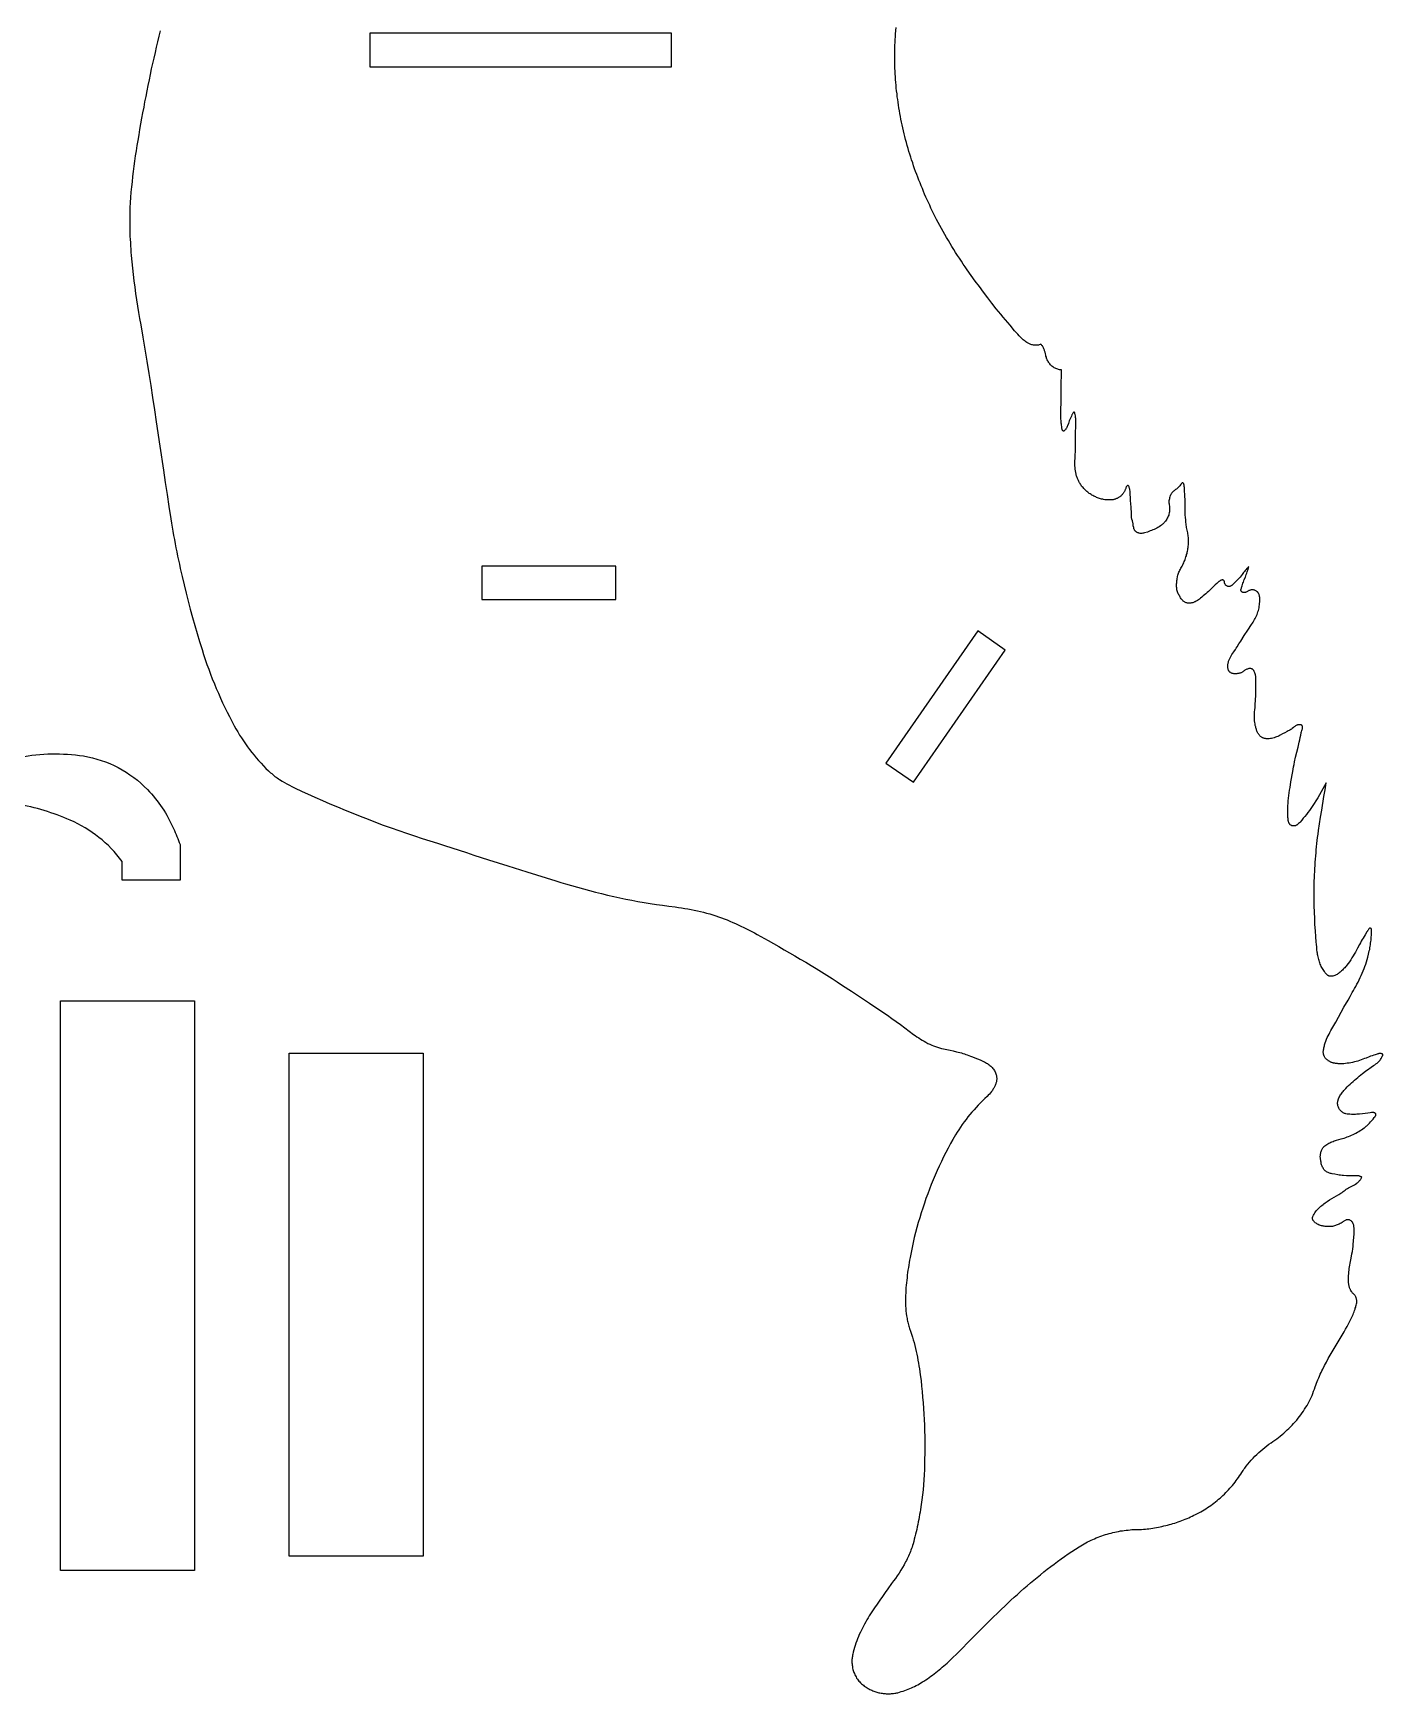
# Model space of a CAD drawing. Extents: x 18.1 to 81.3, y 11.9 to 64.7.
# Drawn here: x 55.32 to 65.38, y 12.14 to 24.52 of the extents above; entities that cross this region are included whole.
import ezdxf

# ---------------------------------------------------------------- set-up
doc = ezdxf.new("R2010")
doc.units = 0
doc.header["$MEASUREMENT"] = 0
doc.layers.get('0').update_dxf_attribs({"linetype": 'CONTINUOUS'})

msp = doc.modelspace()

# ---------------------------------------------------------------- linework, layer by layer
msp.add_lwpolyline([(56.266, 24.537), (56.256, 24.497), (56.246, 24.456), (56.237, 24.416), (56.228, 24.375), (56.218, 24.334), (56.209, 24.293), (56.2, 24.253), (56.192, 24.212), (56.183, 24.171), (56.175, 24.13), (56.166, 24.089), (56.158, 24.048), (56.15, 24.008), (56.143, 23.967), (56.135, 23.926), (56.127, 23.885), (56.12, 23.843), (56.113, 23.802), (56.106, 23.761), (56.099, 23.72), (56.092, 23.682), (56.086, 23.643), (56.08, 23.605), (56.075, 23.566), (56.069, 23.528), (56.064, 23.489), (56.06, 23.45), (56.056, 23.412), (56.052, 23.373), (56.048, 23.334), (56.045, 23.295), (56.043, 23.256), (56.041, 23.218), (56.04, 23.198), (56.04, 23.179), (56.039, 23.159), (56.039, 23.14), (56.039, 23.12), (56.039, 23.101), (56.039, 23.077), (56.04, 23.053), (56.041, 23.029), (56.041, 23.005), (56.042, 22.982), (56.044, 22.958), (56.045, 22.934), (56.047, 22.91), (56.048, 22.887), (56.05, 22.863), (56.054, 22.815), (56.059, 22.768), (56.065, 22.721), (56.07, 22.674), (56.077, 22.626), (56.083, 22.579), (56.09, 22.532), (56.098, 22.485), (56.105, 22.438), (56.113, 22.391), (56.121, 22.344), (56.137, 22.254), (56.152, 22.164), (56.167, 22.074), (56.181, 21.983), (56.196, 21.893), (56.209, 21.803), (56.223, 21.712), (56.237, 21.622), (56.263, 21.441), (56.29, 21.26), (56.304, 21.169), (56.317, 21.079), (56.331, 20.989), (56.345, 20.898), (56.35, 20.867), (56.355, 20.836), (56.361, 20.806), (56.366, 20.775), (56.372, 20.744), (56.378, 20.713), (56.383, 20.682), (56.39, 20.651), (56.396, 20.621), (56.402, 20.59), (56.409, 20.559), (56.415, 20.529), (56.422, 20.498), (56.429, 20.467), (56.444, 20.406), (56.459, 20.345), (56.474, 20.285), (56.49, 20.224), (56.507, 20.163), (56.524, 20.103), (56.542, 20.043), (56.56, 19.983), (56.578, 19.923), (56.59, 19.886), (56.602, 19.85), (56.615, 19.813), (56.628, 19.777), (56.641, 19.741), (56.655, 19.705), (56.67, 19.669), (56.684, 19.633), (56.7, 19.597), (56.715, 19.562), (56.731, 19.527), (56.748, 19.492), (56.765, 19.457), (56.782, 19.423), (56.8, 19.389), (56.818, 19.355), (56.831, 19.332), (56.845, 19.309), (56.858, 19.286), (56.872, 19.264), (56.887, 19.242), (56.902, 19.22), (56.917, 19.198), (56.933, 19.177), (56.949, 19.156), (56.966, 19.135), (56.983, 19.115), (57, 19.095), (57.018, 19.075), (57.036, 19.056), (57.055, 19.037), (57.074, 19.019), (57.082, 19.012), (57.09, 19.005), (57.098, 18.998), (57.106, 18.991), (57.114, 18.985), (57.122, 18.978), (57.131, 18.972), (57.139, 18.966), (57.148, 18.96), (57.157, 18.954), (57.175, 18.943), (57.193, 18.932), (57.211, 18.922), (57.23, 18.912), (57.249, 18.902), (57.268, 18.892), (57.287, 18.883), (57.306, 18.874), (57.325, 18.865), (57.364, 18.848), (57.42, 18.823), (57.476, 18.798), (57.532, 18.774), (57.588, 18.75), (57.645, 18.726), (57.702, 18.703), (57.758, 18.68), (57.816, 18.658), (57.873, 18.636), (57.93, 18.615), (57.988, 18.594), (58.046, 18.573), (58.104, 18.554), (58.162, 18.534), (58.22, 18.515), (58.278, 18.497), (58.333, 18.48), (58.387, 18.462), (58.442, 18.445), (58.496, 18.427), (58.551, 18.409), (58.605, 18.391), (58.66, 18.373), (58.714, 18.356), (58.786, 18.334), (58.858, 18.311), (59.001, 18.265), (59.073, 18.243), (59.145, 18.22), (59.217, 18.198), (59.253, 18.187), (59.289, 18.177), (59.333, 18.164), (59.378, 18.151), (59.423, 18.139), (59.468, 18.127), (59.513, 18.115), (59.557, 18.104), (59.603, 18.093), (59.648, 18.083), (59.693, 18.073), (59.738, 18.063), (59.784, 18.054), (59.829, 18.045), (59.875, 18.037), (59.921, 18.03), (59.967, 18.023), (59.99, 18.02), (60.013, 18.017), (60.06, 18.01), (60.107, 18.004), (60.131, 18), (60.155, 17.997), (60.178, 17.993), (60.202, 17.989), (60.225, 17.984), (60.248, 17.98), (60.272, 17.975), (60.295, 17.97), (60.318, 17.964), (60.341, 17.958), (60.364, 17.952), (60.387, 17.945), (60.409, 17.938), (60.431, 17.931), (60.452, 17.923), (60.473, 17.915), (60.494, 17.907), (60.515, 17.898), (60.536, 17.889), (60.556, 17.88), (60.577, 17.871), (60.597, 17.861), (60.618, 17.851), (60.638, 17.841), (60.658, 17.831), (60.678, 17.82), (60.698, 17.81), (60.718, 17.799), (60.799, 17.753), (60.879, 17.708), (60.92, 17.685), (60.96, 17.662), (61, 17.639), (61.04, 17.615), (61.08, 17.592), (61.12, 17.568), (61.159, 17.544), (61.199, 17.519), (61.238, 17.495), (61.277, 17.47), (61.316, 17.445), (61.355, 17.419), (61.422, 17.375), (61.489, 17.331), (61.556, 17.286), (61.589, 17.264), (61.623, 17.242), (61.656, 17.219), (61.689, 17.196), (61.722, 17.173), (61.755, 17.15), (61.788, 17.127), (61.82, 17.103), (61.852, 17.079), (61.884, 17.054), (61.897, 17.045), (61.91, 17.036), (61.923, 17.027), (61.936, 17.018), (61.949, 17.01), (61.963, 17.002), (61.977, 16.995), (61.991, 16.987), (62.005, 16.981), (62.02, 16.974), (62.034, 16.968), (62.049, 16.963), (62.064, 16.958), (62.079, 16.953), (62.094, 16.949), (62.109, 16.945), (62.133, 16.94), (62.157, 16.935), (62.181, 16.93), (62.205, 16.924), (62.217, 16.922), (62.229, 16.919), (62.241, 16.915), (62.252, 16.912), (62.264, 16.909), (62.275, 16.905), (62.285, 16.901), (62.296, 16.897), (62.31, 16.891), (62.324, 16.886), (62.354, 16.875), (62.369, 16.869), (62.385, 16.862), (62.4, 16.855), (62.407, 16.852), (62.414, 16.848), (62.421, 16.844), (62.428, 16.84), (62.435, 16.836), (62.442, 16.831), (62.448, 16.827), (62.454, 16.822), (62.46, 16.817), (62.466, 16.811), (62.471, 16.806), (62.476, 16.8), (62.481, 16.794), (62.485, 16.788), (62.489, 16.781), (62.493, 16.774), (62.496, 16.767), (62.499, 16.759), (62.501, 16.753), (62.502, 16.747), (62.503, 16.742), (62.504, 16.736), (62.505, 16.73), (62.505, 16.724), (62.505, 16.718), (62.504, 16.713), (62.503, 16.707), (62.502, 16.701), (62.501, 16.695), (62.499, 16.69), (62.498, 16.684), (62.496, 16.679), (62.493, 16.673), (62.491, 16.668), (62.488, 16.662), (62.485, 16.657), (62.482, 16.652), (62.479, 16.647), (62.476, 16.642), (62.472, 16.636), (62.465, 16.627), (62.458, 16.617), (62.45, 16.608), (62.441, 16.6), (62.433, 16.591), (62.416, 16.576), (62.4, 16.56), (62.383, 16.543), (62.367, 16.526), (62.351, 16.509), (62.336, 16.492), (62.32, 16.474), (62.305, 16.456), (62.29, 16.438), (62.276, 16.42), (62.262, 16.401), (62.248, 16.382), (62.234, 16.363), (62.221, 16.343), (62.209, 16.324), (62.197, 16.304), (62.178, 16.271), (62.16, 16.239), (62.142, 16.206), (62.125, 16.173), (62.108, 16.14), (62.092, 16.106), (62.076, 16.072), (62.06, 16.038), (62.045, 16.004), (62.031, 15.969), (62.017, 15.934), (62.003, 15.899), (61.99, 15.864), (61.977, 15.829), (61.965, 15.794), (61.953, 15.759), (61.942, 15.722), (61.931, 15.686), (61.92, 15.65), (61.91, 15.613), (61.9, 15.576), (61.89, 15.539), (61.882, 15.502), (61.873, 15.465), (61.866, 15.427), (61.858, 15.39), (61.855, 15.371), (61.852, 15.352), (61.849, 15.334), (61.846, 15.315), (61.843, 15.296), (61.84, 15.277), (61.838, 15.258), (61.836, 15.239), (61.834, 15.221), (61.832, 15.202), (61.83, 15.183), (61.828, 15.164), (61.827, 15.145), (61.826, 15.126), (61.825, 15.106), (61.824, 15.087), (61.824, 15.068), (61.824, 15.049), (61.825, 15.03), (61.826, 15.011), (61.828, 14.992), (61.83, 14.973), (61.832, 14.954), (61.834, 14.944), (61.836, 14.935), (61.837, 14.925), (61.839, 14.916), (61.842, 14.907), (61.844, 14.898), (61.846, 14.888), (61.849, 14.879), (61.852, 14.87), (61.855, 14.861), (61.862, 14.84), (61.869, 14.819), (61.876, 14.797), (61.882, 14.776), (61.888, 14.755), (61.894, 14.733), (61.899, 14.711), (61.904, 14.69), (61.909, 14.668), (61.913, 14.646), (61.917, 14.625), (61.921, 14.603), (61.925, 14.581), (61.928, 14.559), (61.931, 14.537), (61.934, 14.515), (61.94, 14.473), (61.944, 14.431), (61.949, 14.39), (61.952, 14.348), (61.956, 14.306), (61.959, 14.264), (61.961, 14.223), (61.964, 14.181), (61.965, 14.139), (61.967, 14.097), (61.968, 14.055), (61.968, 14.013), (61.968, 13.971), (61.968, 13.929), (61.967, 13.887), (61.966, 13.845), (61.965, 13.808), (61.963, 13.77), (61.961, 13.733), (61.958, 13.696), (61.955, 13.658), (61.951, 13.621), (61.946, 13.584), (61.942, 13.547), (61.936, 13.51), (61.933, 13.492), (61.93, 13.473), (61.927, 13.455), (61.923, 13.436), (61.92, 13.418), (61.916, 13.4), (61.912, 13.381), (61.908, 13.363), (61.904, 13.345), (61.9, 13.327), (61.895, 13.308), (61.89, 13.29), (61.886, 13.272), (61.881, 13.254), (61.877, 13.242), (61.873, 13.231), (61.87, 13.219), (61.865, 13.208), (61.861, 13.197), (61.857, 13.186), (61.852, 13.175), (61.847, 13.164), (61.842, 13.153), (61.836, 13.142), (61.831, 13.131), (61.825, 13.12), (61.82, 13.11), (61.814, 13.099), (61.801, 13.078), (61.789, 13.058), (61.776, 13.037), (61.762, 13.017), (61.749, 12.997), (61.735, 12.978), (61.721, 12.958), (61.693, 12.919), (61.672, 12.891), (61.652, 12.863), (61.632, 12.835), (61.612, 12.806), (61.592, 12.777), (61.582, 12.762), (61.573, 12.748), (61.564, 12.733), (61.554, 12.718), (61.545, 12.703), (61.536, 12.688), (61.528, 12.673), (61.519, 12.657), (61.511, 12.642), (61.503, 12.626), (61.495, 12.611), (61.488, 12.595), (61.48, 12.579), (61.473, 12.563), (61.467, 12.547), (61.461, 12.531), (61.455, 12.515), (61.449, 12.498), (61.444, 12.482), (61.439, 12.465), (61.435, 12.448), (61.431, 12.431), (61.429, 12.424), (61.428, 12.416), (61.427, 12.408), (61.426, 12.4), (61.425, 12.392), (61.425, 12.383), (61.425, 12.375), (61.425, 12.367), (61.426, 12.359), (61.426, 12.351), (61.428, 12.343), (61.429, 12.335), (61.43, 12.327), (61.432, 12.319), (61.434, 12.311), (61.437, 12.304), (61.44, 12.295), (61.443, 12.287), (61.447, 12.278), (61.451, 12.27), (61.456, 12.262), (61.46, 12.254), (61.466, 12.246), (61.471, 12.239), (61.477, 12.232), (61.483, 12.225), (61.489, 12.218), (61.496, 12.212), (61.503, 12.205), (61.51, 12.2), (61.517, 12.194), (61.525, 12.189), (61.531, 12.185), (61.538, 12.181), (61.545, 12.177), (61.552, 12.173), (61.559, 12.169), (61.566, 12.166), (61.573, 12.163), (61.581, 12.16), (61.588, 12.157), (61.596, 12.154), (61.603, 12.152), (61.611, 12.149), (61.618, 12.147), (61.626, 12.145), (61.634, 12.144), (61.642, 12.142), (61.65, 12.141), (61.657, 12.139), (61.665, 12.138), (61.673, 12.138), (61.681, 12.137), (61.689, 12.137), (61.697, 12.137), (61.705, 12.137), (61.713, 12.137), (61.721, 12.138), (61.728, 12.138), (61.736, 12.139), (61.744, 12.141), (61.752, 12.142), (61.76, 12.144), (61.767, 12.145), (61.78, 12.149), (61.793, 12.153), (61.806, 12.157), (61.819, 12.161), (61.831, 12.166), (61.844, 12.17), (61.856, 12.175), (61.868, 12.181), (61.88, 12.186), (61.892, 12.192), (61.904, 12.198), (61.916, 12.204), (61.928, 12.211), (61.939, 12.218), (61.951, 12.225), (61.962, 12.232), (61.975, 12.24), (61.988, 12.249), (62.001, 12.258), (62.014, 12.267), (62.026, 12.276), (62.039, 12.286), (62.051, 12.295), (62.063, 12.305), (62.075, 12.315), (62.087, 12.325), (62.099, 12.335), (62.111, 12.345), (62.134, 12.366), (62.157, 12.387), (62.179, 12.409), (62.202, 12.43), (62.224, 12.452), (62.246, 12.475), (62.289, 12.519), (62.333, 12.563), (62.379, 12.609), (62.425, 12.655), (62.471, 12.7), (62.517, 12.745), (62.54, 12.768), (62.564, 12.79), (62.588, 12.812), (62.611, 12.834), (62.635, 12.856), (62.659, 12.878), (62.683, 12.899), (62.707, 12.921), (62.732, 12.942), (62.756, 12.963), (62.781, 12.984), (62.806, 13.005), (62.831, 13.025), (62.856, 13.045), (62.881, 13.065), (62.907, 13.085), (62.932, 13.104), (62.958, 13.124), (62.985, 13.143), (63.011, 13.161), (63.038, 13.18), (63.065, 13.198), (63.092, 13.216), (63.119, 13.233), (63.131, 13.241), (63.144, 13.248), (63.156, 13.255), (63.169, 13.262), (63.182, 13.269), (63.195, 13.275), (63.208, 13.282), (63.221, 13.288), (63.234, 13.293), (63.247, 13.299), (63.261, 13.304), (63.274, 13.31), (63.288, 13.314), (63.302, 13.319), (63.315, 13.324), (63.329, 13.328), (63.343, 13.332), (63.357, 13.335), (63.371, 13.339), (63.385, 13.342), (63.399, 13.345), (63.413, 13.348), (63.427, 13.351), (63.442, 13.353), (63.456, 13.355), (63.47, 13.357), (63.484, 13.358), (63.499, 13.36), (63.513, 13.361), (63.528, 13.362), (63.542, 13.362), (63.557, 13.363), (63.571, 13.363), (63.585, 13.363), (63.599, 13.364), (63.613, 13.365), (63.626, 13.367), (63.64, 13.368), (63.654, 13.37), (63.668, 13.372), (63.682, 13.374), (63.696, 13.376), (63.71, 13.379), (63.723, 13.382), (63.737, 13.384), (63.751, 13.388), (63.765, 13.391), (63.778, 13.394), (63.792, 13.398), (63.805, 13.402), (63.819, 13.406), (63.832, 13.41), (63.845, 13.415), (63.859, 13.419), (63.872, 13.424), (63.885, 13.429), (63.898, 13.434), (63.911, 13.439), (63.924, 13.445), (63.937, 13.45), (63.95, 13.456), (63.962, 13.462), (63.975, 13.468), (63.987, 13.474), (64.001, 13.48), (64.013, 13.487), (64.026, 13.494), (64.039, 13.502), (64.052, 13.509), (64.064, 13.517), (64.076, 13.525), (64.089, 13.533), (64.101, 13.541), (64.113, 13.55), (64.124, 13.559), (64.136, 13.568), (64.148, 13.577), (64.159, 13.587), (64.17, 13.596), (64.181, 13.606), (64.192, 13.616), (64.203, 13.626), (64.213, 13.637), (64.224, 13.647), (64.234, 13.658), (64.244, 13.669), (64.253, 13.68), (64.263, 13.691), (64.272, 13.703), (64.282, 13.714), (64.29, 13.726), (64.299, 13.738), (64.308, 13.75), (64.316, 13.762), (64.324, 13.774), (64.332, 13.786), (64.337, 13.795), (64.343, 13.803), (64.348, 13.811), (64.354, 13.819), (64.359, 13.827), (64.365, 13.835), (64.378, 13.85), (64.39, 13.865), (64.403, 13.88), (64.416, 13.894), (64.43, 13.908), (64.444, 13.922), (64.459, 13.935), (64.474, 13.948), (64.489, 13.961), (64.504, 13.973), (64.52, 13.985), (64.535, 13.997), (64.551, 14.008), (64.565, 14.018), (64.579, 14.028), (64.593, 14.038), (64.606, 14.049), (64.619, 14.059), (64.633, 14.07), (64.646, 14.081), (64.658, 14.093), (64.671, 14.104), (64.683, 14.116), (64.696, 14.128), (64.707, 14.14), (64.719, 14.152), (64.731, 14.165), (64.742, 14.178), (64.753, 14.191), (64.763, 14.204), (64.773, 14.217), (64.783, 14.231), (64.792, 14.245), (64.801, 14.259), (64.81, 14.273), (64.819, 14.287), (64.827, 14.302), (64.834, 14.317), (64.842, 14.332), (64.849, 14.347), (64.856, 14.362), (64.862, 14.377), (64.868, 14.393), (64.874, 14.409), (64.88, 14.425), (64.885, 14.438), (64.889, 14.452), (64.895, 14.466), (64.9, 14.479), (64.906, 14.492), (64.911, 14.506), (64.917, 14.519), (64.923, 14.532), (64.93, 14.545), (64.936, 14.558), (64.949, 14.584), (64.963, 14.61), (64.977, 14.636), (64.991, 14.661), (65.006, 14.686), (65.02, 14.712), (65.035, 14.737), (65.065, 14.787), (65.08, 14.812), (65.095, 14.837), (65.106, 14.856), (65.117, 14.875), (65.127, 14.895), (65.138, 14.915), (65.148, 14.935), (65.153, 14.945), (65.157, 14.956), (65.162, 14.966), (65.166, 14.976), (65.17, 14.986), (65.174, 14.996), (65.177, 15.004), (65.179, 15.012), (65.182, 15.019), (65.184, 15.027), (65.186, 15.035), (65.187, 15.044), (65.189, 15.052), (65.189, 15.06), (65.189, 15.064), (65.189, 15.068), (65.189, 15.072), (65.188, 15.076), (65.188, 15.079), (65.187, 15.083), (65.186, 15.087), (65.185, 15.091), (65.184, 15.094), (65.182, 15.098), (65.18, 15.101), (65.178, 15.105), (65.176, 15.108), (65.173, 15.111), (65.17, 15.114), (65.167, 15.117), (65.163, 15.121), (65.159, 15.125), (65.156, 15.129), (65.152, 15.133), (65.149, 15.137), (65.147, 15.142), (65.144, 15.146), (65.142, 15.151), (65.14, 15.155), (65.138, 15.16), (65.136, 15.164), (65.135, 15.169), (65.133, 15.174), (65.132, 15.179), (65.131, 15.184), (65.131, 15.19), (65.129, 15.203), (65.129, 15.216), (65.128, 15.23), (65.128, 15.243), (65.129, 15.256), (65.13, 15.269), (65.131, 15.282), (65.132, 15.295), (65.134, 15.308), (65.136, 15.321), (65.138, 15.334), (65.141, 15.347), (65.146, 15.373), (65.151, 15.399), (65.154, 15.417), (65.157, 15.436), (65.16, 15.454), (65.162, 15.473), (65.164, 15.491), (65.166, 15.51), (65.169, 15.547), (65.17, 15.56), (65.171, 15.573), (65.171, 15.585), (65.171, 15.592), (65.171, 15.598), (65.171, 15.605), (65.17, 15.611), (65.169, 15.617), (65.168, 15.623), (65.167, 15.63), (65.165, 15.636), (65.162, 15.642), (65.16, 15.649), (65.159, 15.651), (65.157, 15.653), (65.156, 15.655), (65.154, 15.657), (65.153, 15.659), (65.151, 15.661), (65.149, 15.663), (65.147, 15.664), (65.143, 15.667), (65.139, 15.669), (65.135, 15.67), (65.13, 15.671), (65.126, 15.671), (65.121, 15.671), (65.116, 15.671), (65.111, 15.67), (65.107, 15.668), (65.102, 15.666), (65.098, 15.664), (65.094, 15.66), (65.091, 15.658), (65.087, 15.655), (65.08, 15.651), (65.073, 15.646), (65.066, 15.643), (65.059, 15.639), (65.051, 15.636), (65.036, 15.63), (65.03, 15.628), (65.023, 15.625), (65.015, 15.624), (65.008, 15.622), (65, 15.621), (64.993, 15.621), (64.985, 15.62), (64.977, 15.62), (64.97, 15.621), (64.962, 15.621), (64.954, 15.622), (64.947, 15.623), (64.94, 15.624), (64.933, 15.625), (64.926, 15.627), (64.92, 15.628), (64.914, 15.63), (64.909, 15.632), (64.903, 15.635), (64.897, 15.638), (64.891, 15.641), (64.886, 15.645), (64.88, 15.649), (64.875, 15.654), (64.871, 15.658), (64.869, 15.661), (64.867, 15.663), (64.865, 15.666), (64.863, 15.668), (64.862, 15.671), (64.861, 15.674), (64.86, 15.676), (64.859, 15.679), (64.859, 15.682), (64.859, 15.685), (64.859, 15.688), (64.86, 15.69), (64.861, 15.693), (64.862, 15.696), (64.866, 15.705), (64.871, 15.714), (64.876, 15.722), (64.882, 15.73), (64.888, 15.738), (64.894, 15.745), (64.901, 15.752), (64.908, 15.759), (64.915, 15.766), (64.922, 15.772), (64.93, 15.779), (64.938, 15.785), (64.945, 15.791), (64.954, 15.797), (64.962, 15.802), (64.97, 15.808), (64.987, 15.819), (65.004, 15.829), (65.039, 15.85), (65.056, 15.86), (65.072, 15.871), (65.08, 15.876), (65.088, 15.882), (65.096, 15.887), (65.104, 15.893), (65.107, 15.896), (65.111, 15.899), (65.12, 15.904), (65.128, 15.909), (65.137, 15.914), (65.154, 15.923), (65.163, 15.928), (65.172, 15.933), (65.181, 15.938), (65.189, 15.944), (65.193, 15.947), (65.197, 15.95), (65.2, 15.953), (65.204, 15.956), (65.208, 15.96), (65.211, 15.963), (65.214, 15.967), (65.217, 15.971), (65.22, 15.975), (65.222, 15.98), (65.225, 15.984), (65.227, 15.989), (65.224, 15.991), (65.221, 15.992), (65.218, 15.994), (65.215, 15.995), (65.212, 15.996), (65.209, 15.997), (65.206, 15.998), (65.202, 15.998), (65.196, 15.999), (65.189, 16), (65.183, 16), (65.176, 15.999), (65.165, 15.999), (65.154, 15.999), (65.144, 15.999), (65.133, 15.999), (65.112, 16), (65.09, 16.001), (65.08, 16.002), (65.069, 16.003), (65.058, 16.005), (65.048, 16.007), (65.027, 16.011), (65.006, 16.015), (65, 16.016), (64.993, 16.017), (64.987, 16.019), (64.981, 16.021), (64.976, 16.023), (64.97, 16.026), (64.964, 16.029), (64.959, 16.033), (64.954, 16.037), (64.949, 16.042), (64.945, 16.047), (64.941, 16.052), (64.938, 16.058), (64.934, 16.064), (64.932, 16.07), (64.929, 16.076), (64.927, 16.082), (64.925, 16.088), (64.924, 16.095), (64.923, 16.101), (64.921, 16.108), (64.921, 16.114), (64.919, 16.127), (64.919, 16.133), (64.918, 16.139), (64.918, 16.145), (64.919, 16.151), (64.919, 16.157), (64.92, 16.163), (64.921, 16.169), (64.922, 16.175), (64.924, 16.181), (64.926, 16.187), (64.928, 16.192), (64.931, 16.197), (64.934, 16.203), (64.937, 16.207), (64.941, 16.212), (64.945, 16.217), (64.952, 16.223), (64.959, 16.228), (64.966, 16.233), (64.974, 16.238), (64.981, 16.242), (64.989, 16.246), (64.997, 16.25), (65.005, 16.253), (65.014, 16.256), (65.022, 16.259), (65.03, 16.262), (65.039, 16.265), (65.056, 16.27), (65.073, 16.274), (65.084, 16.278), (65.096, 16.281), (65.107, 16.285), (65.118, 16.289), (65.129, 16.293), (65.14, 16.298), (65.151, 16.303), (65.162, 16.308), (65.173, 16.313), (65.183, 16.318), (65.194, 16.324), (65.204, 16.33), (65.214, 16.336), (65.224, 16.343), (65.234, 16.349), (65.244, 16.356), (65.249, 16.36), (65.254, 16.364), (65.259, 16.369), (65.264, 16.373), (65.274, 16.382), (65.284, 16.392), (65.293, 16.402), (65.302, 16.412), (65.311, 16.422), (65.319, 16.433), (65.324, 16.438), (65.326, 16.44), (65.328, 16.443), (65.33, 16.446), (65.331, 16.448), (65.331, 16.449), (65.332, 16.451), (65.332, 16.453), (65.332, 16.455), (65.332, 16.457), (65.331, 16.459), (65.331, 16.461), (65.33, 16.463), (65.329, 16.464), (65.328, 16.465), (65.326, 16.467), (65.325, 16.468), (65.323, 16.469), (65.322, 16.47), (65.32, 16.47), (65.317, 16.471), (65.313, 16.472), (65.309, 16.472), (65.304, 16.472), (65.3, 16.471), (65.29, 16.47), (65.272, 16.467), (65.252, 16.464), (65.232, 16.462), (65.211, 16.459), (65.201, 16.458), (65.191, 16.458), (65.18, 16.457), (65.17, 16.457), (65.16, 16.457), (65.15, 16.457), (65.139, 16.458), (65.129, 16.459), (65.119, 16.46), (65.109, 16.462), (65.104, 16.463), (65.098, 16.465), (65.093, 16.467), (65.088, 16.47), (65.083, 16.473), (65.078, 16.477), (65.073, 16.481), (65.069, 16.485), (65.065, 16.489), (65.062, 16.494), (65.059, 16.499), (65.056, 16.504), (65.053, 16.51), (65.051, 16.515), (65.049, 16.521), (65.048, 16.527), (65.048, 16.53), (65.047, 16.534), (65.047, 16.538), (65.047, 16.542), (65.047, 16.546), (65.048, 16.55), (65.048, 16.554), (65.049, 16.558), (65.05, 16.562), (65.051, 16.565), (65.054, 16.573), (65.057, 16.581), (65.06, 16.588), (65.064, 16.595), (65.069, 16.602), (65.073, 16.609), (65.078, 16.616), (65.083, 16.622), (65.088, 16.629), (65.094, 16.635), (65.099, 16.641), (65.109, 16.651), (65.119, 16.662), (65.129, 16.672), (65.14, 16.683), (65.151, 16.693), (65.162, 16.703), (65.173, 16.713), (65.185, 16.723), (65.197, 16.732), (65.208, 16.742), (65.232, 16.761), (65.256, 16.779), (65.279, 16.797), (65.288, 16.803), (65.297, 16.809), (65.315, 16.821), (65.324, 16.827), (65.333, 16.833), (65.341, 16.84), (65.346, 16.843), (65.35, 16.847), (65.354, 16.852), (65.359, 16.857), (65.363, 16.862), (65.367, 16.867), (65.371, 16.873), (65.374, 16.879), (65.377, 16.885), (65.38, 16.891), (65.382, 16.895), (65.383, 16.897), (65.384, 16.9), (65.384, 16.902), (65.384, 16.904), (65.383, 16.905), (65.383, 16.906), (65.382, 16.907), (65.381, 16.907), (65.378, 16.909), (65.375, 16.91), (65.372, 16.911), (65.368, 16.912), (65.365, 16.912), (65.362, 16.912), (65.358, 16.911), (65.355, 16.911), (65.351, 16.91), (65.348, 16.909), (65.341, 16.907), (65.334, 16.905), (65.328, 16.902), (65.316, 16.899), (65.305, 16.895), (65.293, 16.891), (65.282, 16.886), (65.259, 16.877), (65.247, 16.873), (65.236, 16.868), (65.223, 16.864), (65.211, 16.86), (65.198, 16.855), (65.185, 16.852), (65.172, 16.848), (65.159, 16.845), (65.146, 16.842), (65.132, 16.84), (65.119, 16.838), (65.106, 16.836), (65.093, 16.835), (65.079, 16.834), (65.066, 16.834), (65.059, 16.835), (65.052, 16.835), (65.046, 16.836), (65.039, 16.836), (65.032, 16.837), (65.026, 16.838), (65.021, 16.839), (65.017, 16.84), (65.013, 16.841), (65.008, 16.842), (65.004, 16.844), (65, 16.845), (64.996, 16.847), (64.992, 16.849), (64.988, 16.851), (64.984, 16.853), (64.98, 16.855), (64.977, 16.858), (64.973, 16.861), (64.97, 16.863), (64.966, 16.866), (64.963, 16.869), (64.96, 16.872), (64.957, 16.875), (64.955, 16.879), (64.952, 16.882), (64.95, 16.886), (64.948, 16.89), (64.946, 16.893), (64.945, 16.897), (64.943, 16.901), (64.942, 16.905), (64.941, 16.909), (64.941, 16.914), (64.94, 16.918), (64.94, 16.923), (64.94, 16.927), (64.941, 16.932), (64.942, 16.939), (64.943, 16.947), (64.945, 16.954), (64.946, 16.961), (64.948, 16.969), (64.95, 16.976), (64.952, 16.983), (64.954, 16.99), (64.959, 17.004), (64.965, 17.017), (64.97, 17.03), (64.977, 17.043), (64.983, 17.056), (64.99, 17.069), (64.997, 17.082), (65.004, 17.095), (65.019, 17.12), (65.033, 17.146), (65.094, 17.256), (65.125, 17.31), (65.14, 17.337), (65.156, 17.365), (65.165, 17.38), (65.174, 17.396), (65.183, 17.412), (65.191, 17.428), (65.2, 17.444), (65.208, 17.461), (65.216, 17.477), (65.223, 17.493), (65.231, 17.51), (65.238, 17.527), (65.245, 17.544), (65.251, 17.561), (65.257, 17.578), (65.263, 17.595), (65.268, 17.613), (65.272, 17.63), (65.278, 17.653), (65.283, 17.676), (65.286, 17.688), (65.288, 17.699), (65.29, 17.711), (65.292, 17.722), (65.293, 17.734), (65.295, 17.746), (65.296, 17.757), (65.297, 17.769), (65.298, 17.781), (65.299, 17.792), (65.299, 17.804), (65.299, 17.816), (65.299, 17.82), (65.299, 17.825), (65.299, 17.83), (65.299, 17.834), (65.299, 17.836), (65.299, 17.838), (65.298, 17.84), (65.297, 17.842), (65.296, 17.844), (65.294, 17.845), (65.292, 17.847), (65.29, 17.848), (65.288, 17.847), (65.286, 17.846), (65.284, 17.845), (65.282, 17.843), (65.28, 17.841), (65.279, 17.84), (65.276, 17.836), (65.274, 17.832), (65.271, 17.827), (65.269, 17.823), (65.266, 17.819), (65.252, 17.796), (65.237, 17.772), (65.23, 17.761), (65.223, 17.749), (65.217, 17.737), (65.21, 17.725), (65.196, 17.696), (65.188, 17.682), (65.18, 17.667), (65.171, 17.653), (65.163, 17.639), (65.154, 17.624), (65.145, 17.61), (65.136, 17.596), (65.126, 17.583), (65.116, 17.57), (65.11, 17.563), (65.105, 17.557), (65.1, 17.551), (65.094, 17.545), (65.089, 17.539), (65.083, 17.533), (65.077, 17.528), (65.071, 17.522), (65.065, 17.517), (65.059, 17.512), (65.054, 17.508), (65.049, 17.505), (65.043, 17.501), (65.037, 17.498), (65.031, 17.495), (65.025, 17.493), (65.019, 17.491), (65.012, 17.489), (65.006, 17.488), (65.003, 17.488), (65, 17.487), (64.996, 17.487), (64.993, 17.488), (64.99, 17.488), (64.987, 17.488), (64.985, 17.489), (64.982, 17.49), (64.979, 17.491), (64.976, 17.492), (64.974, 17.494), (64.971, 17.496), (64.969, 17.498), (64.966, 17.5), (64.96, 17.507), (64.954, 17.514), (64.948, 17.522), (64.943, 17.529), (64.938, 17.537), (64.933, 17.545), (64.929, 17.553), (64.925, 17.561), (64.921, 17.57), (64.918, 17.578), (64.914, 17.587), (64.911, 17.595), (64.909, 17.604), (64.906, 17.613), (64.904, 17.622), (64.902, 17.631), (64.9, 17.641), (64.898, 17.65), (64.897, 17.659), (64.895, 17.668), (64.893, 17.687), (64.891, 17.706), (64.889, 17.725), (64.887, 17.744), (64.884, 17.781), (64.881, 17.827), (64.878, 17.873), (64.876, 17.919), (64.874, 17.965), (64.873, 18.012), (64.872, 18.058), (64.872, 18.105), (64.872, 18.151), (64.873, 18.198), (64.874, 18.221), (64.875, 18.244), (64.876, 18.268), (64.877, 18.291), (64.879, 18.314), (64.88, 18.337), (64.882, 18.361), (64.884, 18.384), (64.886, 18.407), (64.888, 18.43), (64.89, 18.453), (64.893, 18.476), (64.895, 18.499), (64.898, 18.522), (64.901, 18.547), (64.905, 18.573), (64.912, 18.623), (64.92, 18.674), (64.928, 18.725), (64.945, 18.827), (64.953, 18.878), (64.961, 18.929), (64.95, 18.906), (64.937, 18.884), (64.925, 18.862), (64.912, 18.84), (64.899, 18.818), (64.885, 18.796), (64.871, 18.775), (64.858, 18.753), (64.847, 18.738), (64.837, 18.723), (64.826, 18.708), (64.815, 18.693), (64.803, 18.679), (64.791, 18.665), (64.779, 18.651), (64.767, 18.637), (64.762, 18.632), (64.756, 18.626), (64.751, 18.621), (64.748, 18.619), (64.745, 18.617), (64.742, 18.615), (64.739, 18.613), (64.736, 18.612), (64.733, 18.61), (64.729, 18.609), (64.725, 18.609), (64.721, 18.608), (64.717, 18.608), (64.713, 18.609), (64.709, 18.609), (64.706, 18.61), (64.703, 18.611), (64.7, 18.613), (64.697, 18.614), (64.694, 18.616), (64.692, 18.618), (64.69, 18.62), (64.688, 18.623), (64.686, 18.626), (64.685, 18.628), (64.683, 18.631), (64.682, 18.635), (64.681, 18.638), (64.68, 18.641), (64.679, 18.648), (64.677, 18.655), (64.677, 18.663), (64.676, 18.67), (64.676, 18.685), (64.675, 18.699), (64.675, 18.718), (64.676, 18.738), (64.676, 18.757), (64.678, 18.777), (64.679, 18.796), (64.681, 18.816), (64.684, 18.836), (64.686, 18.856), (64.689, 18.876), (64.692, 18.896), (64.699, 18.936), (64.712, 19.013), (64.715, 19.031), (64.718, 19.049), (64.722, 19.067), (64.726, 19.085), (64.734, 19.122), (64.743, 19.159), (64.752, 19.195), (64.76, 19.232), (64.764, 19.25), (64.768, 19.268), (64.772, 19.285), (64.775, 19.303), (64.776, 19.307), (64.777, 19.311), (64.78, 19.319), (64.783, 19.328), (64.784, 19.332), (64.785, 19.336), (64.785, 19.34), (64.786, 19.344), (64.785, 19.348), (64.785, 19.35), (64.785, 19.351), (64.784, 19.353), (64.783, 19.354), (64.783, 19.356), (64.781, 19.357), (64.78, 19.358), (64.779, 19.359), (64.777, 19.36), (64.775, 19.361), (64.772, 19.362), (64.769, 19.363), (64.766, 19.363), (64.762, 19.363), (64.759, 19.363), (64.757, 19.363), (64.754, 19.363), (64.751, 19.362), (64.748, 19.361), (64.745, 19.36), (64.742, 19.359), (64.739, 19.357), (64.734, 19.354), (64.728, 19.35), (64.723, 19.347), (64.718, 19.342), (64.707, 19.334), (64.702, 19.33), (64.697, 19.327), (64.691, 19.323), (64.686, 19.321), (64.678, 19.317), (64.67, 19.312), (64.653, 19.303), (64.636, 19.294), (64.618, 19.285), (64.61, 19.28), (64.601, 19.276), (64.592, 19.272), (64.583, 19.269), (64.574, 19.266), (64.565, 19.263), (64.555, 19.261), (64.551, 19.26), (64.546, 19.259), (64.537, 19.258), (64.528, 19.258), (64.523, 19.258), (64.519, 19.258), (64.514, 19.258), (64.51, 19.259), (64.505, 19.259), (64.501, 19.26), (64.496, 19.262), (64.492, 19.263), (64.488, 19.265), (64.484, 19.267), (64.48, 19.269), (64.477, 19.272), (64.472, 19.276), (64.468, 19.281), (64.464, 19.285), (64.46, 19.29), (64.457, 19.295), (64.453, 19.3), (64.45, 19.306), (64.448, 19.311), (64.445, 19.317), (64.443, 19.322), (64.441, 19.328), (64.439, 19.334), (64.437, 19.34), (64.436, 19.346), (64.433, 19.358), (64.431, 19.369), (64.43, 19.38), (64.428, 19.392), (64.428, 19.403), (64.427, 19.415), (64.427, 19.426), (64.427, 19.438), (64.428, 19.449), (64.428, 19.461), (64.429, 19.472), (64.431, 19.495), (64.432, 19.518), (64.434, 19.541), (64.435, 19.557), (64.436, 19.573), (64.437, 19.589), (64.437, 19.606), (64.438, 19.639), (64.438, 19.671), (64.438, 19.684), (64.438, 19.697), (64.438, 19.704), (64.437, 19.71), (64.437, 19.717), (64.436, 19.724), (64.435, 19.73), (64.434, 19.736), (64.432, 19.743), (64.43, 19.749), (64.428, 19.755), (64.425, 19.76), (64.422, 19.766), (64.418, 19.771), (64.417, 19.773), (64.415, 19.774), (64.414, 19.776), (64.412, 19.777), (64.41, 19.778), (64.408, 19.779), (64.406, 19.78), (64.404, 19.78), (64.399, 19.781), (64.394, 19.781), (64.389, 19.781), (64.384, 19.781), (64.379, 19.779), (64.374, 19.778), (64.369, 19.776), (64.364, 19.774), (64.36, 19.772), (64.356, 19.77), (64.352, 19.767), (64.349, 19.764), (64.346, 19.762), (64.343, 19.76), (64.339, 19.757), (64.336, 19.755), (64.332, 19.753), (64.328, 19.751), (64.324, 19.75), (64.319, 19.748), (64.315, 19.747), (64.31, 19.746), (64.305, 19.745), (64.301, 19.744), (64.296, 19.743), (64.291, 19.743), (64.287, 19.742), (64.282, 19.742), (64.277, 19.743), (64.273, 19.743), (64.268, 19.744), (64.264, 19.745), (64.26, 19.746), (64.256, 19.748), (64.252, 19.749), (64.248, 19.751), (64.245, 19.754), (64.242, 19.756), (64.239, 19.759), (64.237, 19.763), (64.234, 19.766), (64.233, 19.77), (64.231, 19.774), (64.23, 19.779), (64.229, 19.785), (64.229, 19.791), (64.228, 19.797), (64.228, 19.802), (64.229, 19.808), (64.229, 19.814), (64.23, 19.819), (64.231, 19.825), (64.232, 19.83), (64.234, 19.836), (64.236, 19.841), (64.238, 19.846), (64.24, 19.851), (64.242, 19.857), (64.245, 19.862), (64.247, 19.867), (64.253, 19.877), (64.259, 19.887), (64.265, 19.896), (64.272, 19.906), (64.285, 19.925), (64.291, 19.935), (64.297, 19.944), (64.31, 19.965), (64.324, 19.985), (64.351, 20.027), (64.378, 20.069), (64.405, 20.11), (64.411, 20.119), (64.416, 20.128), (64.422, 20.137), (64.427, 20.147), (64.432, 20.156), (64.437, 20.165), (64.442, 20.175), (64.446, 20.185), (64.45, 20.195), (64.453, 20.205), (64.457, 20.215), (64.459, 20.225), (64.462, 20.235), (64.463, 20.246), (64.465, 20.256), (64.465, 20.267), (64.466, 20.279), (64.466, 20.292), (64.467, 20.299), (64.466, 20.305), (64.466, 20.312), (64.465, 20.318), (64.464, 20.324), (64.463, 20.33), (64.461, 20.335), (64.46, 20.338), (64.458, 20.341), (64.457, 20.343), (64.455, 20.346), (64.453, 20.348), (64.451, 20.351), (64.449, 20.353), (64.447, 20.355), (64.444, 20.357), (64.441, 20.359), (64.437, 20.362), (64.433, 20.364), (64.429, 20.366), (64.424, 20.367), (64.42, 20.368), (64.415, 20.368), (64.411, 20.369), (64.407, 20.368), (64.402, 20.368), (64.398, 20.367), (64.394, 20.366), (64.39, 20.364), (64.386, 20.363), (64.382, 20.361), (64.378, 20.359), (64.374, 20.356), (64.371, 20.355), (64.369, 20.353), (64.366, 20.352), (64.363, 20.351), (64.36, 20.35), (64.357, 20.349), (64.354, 20.349), (64.351, 20.349), (64.348, 20.348), (64.345, 20.349), (64.343, 20.349), (64.34, 20.35), (64.337, 20.351), (64.335, 20.352), (64.332, 20.354), (64.33, 20.356), (64.329, 20.358), (64.328, 20.359), (64.327, 20.361), (64.326, 20.363), (64.326, 20.365), (64.326, 20.368), (64.326, 20.37), (64.327, 20.372), (64.328, 20.377), (64.329, 20.381), (64.331, 20.386), (64.332, 20.39), (64.335, 20.399), (64.338, 20.409), (64.341, 20.418), (64.344, 20.427), (64.351, 20.446), (64.359, 20.464), (64.366, 20.483), (64.37, 20.492), (64.373, 20.502), (64.376, 20.511), (64.379, 20.521), (64.382, 20.53), (64.384, 20.54), (64.38, 20.537), (64.377, 20.534), (64.373, 20.531), (64.37, 20.527), (64.364, 20.52), (64.357, 20.513), (64.352, 20.506), (64.346, 20.498), (64.335, 20.483), (64.327, 20.473), (64.319, 20.463), (64.31, 20.453), (64.301, 20.444), (64.292, 20.435), (64.283, 20.426), (64.265, 20.408), (64.262, 20.405), (64.259, 20.402), (64.256, 20.4), (64.252, 20.398), (64.249, 20.396), (64.245, 20.395), (64.243, 20.394), (64.241, 20.394), (64.239, 20.393), (64.237, 20.393), (64.233, 20.394), (64.229, 20.394), (64.226, 20.395), (64.223, 20.397), (64.22, 20.398), (64.217, 20.4), (64.215, 20.402), (64.212, 20.404), (64.21, 20.407), (64.208, 20.41), (64.206, 20.413), (64.205, 20.416), (64.204, 20.419), (64.203, 20.422), (64.203, 20.426), (64.203, 20.429), (64.203, 20.431), (64.202, 20.433), (64.202, 20.434), (64.201, 20.435), (64.2, 20.437), (64.199, 20.438), (64.198, 20.439), (64.196, 20.44), (64.195, 20.441), (64.194, 20.442), (64.192, 20.442), (64.19, 20.443), (64.189, 20.443), (64.187, 20.443), (64.186, 20.443), (64.184, 20.442), (64.18, 20.441), (64.177, 20.44), (64.173, 20.438), (64.17, 20.436), (64.166, 20.434), (64.163, 20.432), (64.16, 20.43), (64.157, 20.427), (64.151, 20.422), (64.145, 20.417), (64.134, 20.405), (64.127, 20.398), (64.119, 20.391), (64.112, 20.383), (64.104, 20.376), (64.1, 20.371), (64.095, 20.366), (64.085, 20.357), (64.075, 20.348), (64.065, 20.34), (64.045, 20.323), (64.035, 20.315), (64.024, 20.307), (64.017, 20.3), (64.009, 20.295), (64.001, 20.289), (63.993, 20.285), (63.985, 20.28), (63.98, 20.279), (63.976, 20.277), (63.971, 20.275), (63.967, 20.273), (63.962, 20.272), (63.957, 20.271), (63.952, 20.27), (63.947, 20.269), (63.942, 20.269), (63.937, 20.269), (63.932, 20.269), (63.927, 20.27), (63.922, 20.271), (63.917, 20.273), (63.913, 20.275), (63.908, 20.277), (63.904, 20.279), (63.9, 20.282), (63.896, 20.285), (63.892, 20.289), (63.889, 20.292), (63.885, 20.296), (63.881, 20.302), (63.876, 20.308), (63.872, 20.314), (63.869, 20.321), (63.865, 20.327), (63.862, 20.334), (63.859, 20.34), (63.856, 20.347), (63.853, 20.354), (63.851, 20.361), (63.849, 20.368), (63.848, 20.376), (63.847, 20.383), (63.846, 20.39), (63.846, 20.398), (63.846, 20.405), (63.846, 20.413), (63.847, 20.421), (63.847, 20.429), (63.848, 20.438), (63.85, 20.446), (63.851, 20.454), (63.853, 20.462), (63.854, 20.469), (63.856, 20.477), (63.859, 20.485), (63.861, 20.493), (63.864, 20.5), (63.867, 20.508), (63.871, 20.515), (63.874, 20.522), (63.878, 20.53), (63.883, 20.538), (63.888, 20.546), (63.892, 20.554), (63.896, 20.562), (63.9, 20.571), (63.903, 20.579), (63.907, 20.588), (63.91, 20.596), (63.913, 20.605), (63.916, 20.614), (63.919, 20.623), (63.921, 20.631), (63.924, 20.64), (63.926, 20.649), (63.928, 20.658), (63.929, 20.667), (63.931, 20.676), (63.932, 20.685), (63.933, 20.695), (63.934, 20.704), (63.934, 20.713), (63.935, 20.722), (63.935, 20.731), (63.935, 20.74), (63.934, 20.749), (63.934, 20.759), (63.933, 20.768), (63.932, 20.777), (63.931, 20.786), (63.929, 20.795), (63.927, 20.804), (63.925, 20.814), (63.923, 20.823), (63.921, 20.833), (63.92, 20.842), (63.918, 20.852), (63.917, 20.861), (63.916, 20.871), (63.914, 20.89), (63.912, 20.909), (63.911, 20.928), (63.91, 20.947), (63.91, 20.967), (63.909, 21.005), (63.909, 21.044), (63.908, 21.063), (63.907, 21.082), (63.906, 21.101), (63.905, 21.12), (63.904, 21.127), (63.904, 21.133), (63.903, 21.139), (63.903, 21.145), (63.902, 21.151), (63.901, 21.154), (63.9, 21.157), (63.899, 21.159), (63.898, 21.162), (63.896, 21.165), (63.894, 21.167), (63.892, 21.167), (63.891, 21.167), (63.889, 21.166), (63.888, 21.166), (63.887, 21.165), (63.885, 21.164), (63.883, 21.162), (63.881, 21.159), (63.879, 21.156), (63.877, 21.153), (63.876, 21.151), (63.871, 21.145), (63.866, 21.14), (63.861, 21.134), (63.856, 21.13), (63.851, 21.125), (63.845, 21.12), (63.839, 21.116), (63.833, 21.112), (63.83, 21.11), (63.827, 21.107), (63.824, 21.105), (63.821, 21.102), (63.818, 21.099), (63.815, 21.097), (63.813, 21.094), (63.811, 21.091), (63.808, 21.088), (63.806, 21.084), (63.802, 21.078), (63.799, 21.071), (63.796, 21.063), (63.794, 21.056), (63.792, 21.048), (63.79, 21.041), (63.789, 21.033), (63.789, 21.025), (63.789, 21.017), (63.79, 21.01), (63.791, 21.002), (63.793, 20.993), (63.793, 20.985), (63.794, 20.976), (63.794, 20.968), (63.793, 20.959), (63.793, 20.951), (63.791, 20.942), (63.789, 20.934), (63.787, 20.926), (63.784, 20.918), (63.781, 20.91), (63.777, 20.902), (63.773, 20.895), (63.768, 20.887), (63.763, 20.88), (63.757, 20.874), (63.753, 20.87), (63.75, 20.866), (63.746, 20.862), (63.742, 20.858), (63.733, 20.852), (63.725, 20.845), (63.716, 20.839), (63.707, 20.834), (63.698, 20.829), (63.688, 20.824), (63.678, 20.819), (63.668, 20.815), (63.658, 20.811), (63.648, 20.808), (63.638, 20.804), (63.628, 20.8), (63.607, 20.794), (63.6, 20.792), (63.594, 20.791), (63.587, 20.79), (63.58, 20.79), (63.574, 20.79), (63.568, 20.791), (63.564, 20.792), (63.561, 20.793), (63.558, 20.794), (63.556, 20.795), (63.553, 20.796), (63.55, 20.798), (63.547, 20.799), (63.545, 20.801), (63.543, 20.803), (63.54, 20.805), (63.538, 20.807), (63.536, 20.809), (63.534, 20.812), (63.532, 20.814), (63.531, 20.817), (63.53, 20.82), (63.528, 20.823), (63.527, 20.826), (63.526, 20.83), (63.526, 20.833), (63.523, 20.847), (63.521, 20.86), (63.516, 20.884), (63.513, 20.896), (63.511, 20.909), (63.511, 20.915), (63.51, 20.921), (63.51, 20.928), (63.509, 20.934), (63.509, 20.953), (63.508, 20.971), (63.507, 20.989), (63.506, 21.006), (63.503, 21.041), (63.502, 21.059), (63.501, 21.077), (63.501, 21.086), (63.5, 21.096), (63.499, 21.105), (63.498, 21.114), (63.497, 21.119), (63.496, 21.124), (63.495, 21.128), (63.493, 21.133), (63.492, 21.137), (63.49, 21.141), (63.487, 21.145), (63.485, 21.149), (63.482, 21.147), (63.48, 21.146), (63.477, 21.144), (63.476, 21.143), (63.474, 21.141), (63.472, 21.139), (63.471, 21.137), (63.47, 21.135), (63.468, 21.13), (63.467, 21.125), (63.465, 21.12), (63.463, 21.115), (63.461, 21.111), (63.459, 21.107), (63.457, 21.103), (63.455, 21.099), (63.453, 21.095), (63.45, 21.092), (63.447, 21.088), (63.445, 21.084), (63.442, 21.081), (63.439, 21.078), (63.435, 21.074), (63.432, 21.071), (63.429, 21.068), (63.425, 21.065), (63.422, 21.063), (63.418, 21.06), (63.414, 21.058), (63.41, 21.055), (63.406, 21.053), (63.402, 21.051), (63.398, 21.049), (63.394, 21.048), (63.39, 21.046), (63.386, 21.045), (63.381, 21.043), (63.377, 21.042), (63.373, 21.041), (63.368, 21.04), (63.364, 21.04), (63.359, 21.039), (63.354, 21.039), (63.35, 21.039), (63.342, 21.039), (63.334, 21.039), (63.326, 21.04), (63.318, 21.04), (63.31, 21.041), (63.302, 21.043), (63.295, 21.044), (63.287, 21.046), (63.279, 21.048), (63.272, 21.05), (63.264, 21.052), (63.257, 21.055), (63.25, 21.058), (63.243, 21.061), (63.236, 21.064), (63.229, 21.068), (63.222, 21.072), (63.215, 21.075), (63.208, 21.08), (63.202, 21.084), (63.195, 21.088), (63.189, 21.093), (63.183, 21.098), (63.177, 21.103), (63.171, 21.108), (63.165, 21.114), (63.159, 21.119), (63.154, 21.125), (63.149, 21.131), (63.143, 21.137), (63.138, 21.143), (63.134, 21.15), (63.13, 21.155), (63.126, 21.161), (63.123, 21.166), (63.12, 21.172), (63.117, 21.177), (63.114, 21.183), (63.111, 21.189), (63.109, 21.194), (63.106, 21.2), (63.104, 21.206), (63.102, 21.212), (63.1, 21.218), (63.098, 21.224), (63.097, 21.231), (63.094, 21.243), (63.092, 21.255), (63.09, 21.268), (63.089, 21.281), (63.088, 21.293), (63.088, 21.306), (63.088, 21.319), (63.088, 21.332), (63.089, 21.345), (63.09, 21.374), (63.091, 21.403), (63.091, 21.433), (63.091, 21.462), (63.092, 21.521), (63.093, 21.55), (63.094, 21.58), (63.094, 21.594), (63.095, 21.609), (63.095, 21.624), (63.095, 21.631), (63.094, 21.638), (63.094, 21.646), (63.093, 21.653), (63.092, 21.66), (63.091, 21.667), (63.09, 21.675), (63.088, 21.682), (63.086, 21.689), (63.083, 21.696), (63.081, 21.695), (63.079, 21.693), (63.077, 21.691), (63.076, 21.69), (63.074, 21.688), (63.073, 21.686), (63.07, 21.682), (63.068, 21.677), (63.066, 21.673), (63.062, 21.664), (63.046, 21.628), (63.039, 21.61), (63.032, 21.592), (63.029, 21.586), (63.027, 21.58), (63.024, 21.574), (63.021, 21.569), (63.019, 21.566), (63.017, 21.563), (63.015, 21.561), (63.013, 21.559), (63.01, 21.556), (63.008, 21.555), (63.005, 21.553), (63.002, 21.551), (63, 21.552), (62.999, 21.554), (62.997, 21.555), (62.996, 21.556), (62.995, 21.558), (62.994, 21.56), (62.993, 21.563), (62.992, 21.567), (62.991, 21.571), (62.99, 21.578), (62.987, 21.603), (62.986, 21.612), (62.986, 21.622), (62.985, 21.632), (62.984, 21.642), (62.984, 21.661), (62.984, 21.681), (62.984, 21.701), (62.984, 21.72), (62.985, 21.759), (62.986, 21.815), (62.986, 21.843), (62.986, 21.87), (62.987, 22.009), (62.98, 22.009), (62.973, 22.01), (62.966, 22.012), (62.96, 22.013), (62.953, 22.016), (62.946, 22.018), (62.94, 22.021), (62.934, 22.024), (62.928, 22.028), (62.922, 22.032), (62.916, 22.037), (62.911, 22.042), (62.906, 22.047), (62.901, 22.053), (62.897, 22.058), (62.893, 22.064), (62.889, 22.071), (62.886, 22.077), (62.882, 22.084), (62.879, 22.09), (62.877, 22.097), (62.875, 22.104), (62.872, 22.111), (62.871, 22.118), (62.868, 22.129), (62.865, 22.14), (62.862, 22.151), (62.861, 22.157), (62.859, 22.162), (62.857, 22.167), (62.854, 22.173), (62.852, 22.178), (62.849, 22.182), (62.846, 22.187), (62.842, 22.191), (62.838, 22.196), (62.834, 22.2), (62.828, 22.197), (62.821, 22.196), (62.815, 22.194), (62.809, 22.193), (62.803, 22.193), (62.797, 22.192), (62.791, 22.192), (62.784, 22.193), (62.778, 22.194), (62.772, 22.195), (62.766, 22.196), (62.76, 22.198), (62.755, 22.2), (62.749, 22.203), (62.743, 22.205), (62.738, 22.209), (62.73, 22.213), (62.723, 22.218), (62.716, 22.223), (62.709, 22.228), (62.703, 22.234), (62.696, 22.239), (62.69, 22.245), (62.684, 22.251), (62.678, 22.257), (62.672, 22.263), (62.661, 22.275), (62.65, 22.288), (62.638, 22.301), (62.604, 22.342), (62.569, 22.382), (62.552, 22.403), (62.535, 22.424), (62.518, 22.444), (62.501, 22.465), (62.469, 22.506), (62.438, 22.547), (62.406, 22.588), (62.375, 22.63), (62.345, 22.671), (62.314, 22.713), (62.284, 22.756), (62.27, 22.777), (62.255, 22.798), (62.241, 22.82), (62.226, 22.841), (62.212, 22.863), (62.198, 22.885), (62.184, 22.907), (62.17, 22.929), (62.157, 22.951), (62.144, 22.973), (62.13, 22.995), (62.117, 23.018), (62.105, 23.04), (62.092, 23.063), (62.08, 23.085), (62.068, 23.108), (62.056, 23.131), (62.044, 23.154), (62.024, 23.195), (62.014, 23.216), (62.005, 23.236), (61.995, 23.257), (61.986, 23.277), (61.977, 23.298), (61.967, 23.319), (61.958, 23.34), (61.95, 23.361), (61.941, 23.382), (61.933, 23.403), (61.924, 23.424), (61.916, 23.445), (61.908, 23.466), (61.9, 23.488), (61.892, 23.509), (61.885, 23.531), (61.878, 23.552), (61.87, 23.574), (61.863, 23.595), (61.857, 23.617), (61.85, 23.638), (61.844, 23.66), (61.837, 23.682), (61.831, 23.704), (61.825, 23.726), (61.82, 23.748), (61.814, 23.77), (61.809, 23.792), (61.804, 23.814), (61.799, 23.836), (61.794, 23.857), (61.79, 23.878), (61.786, 23.899), (61.782, 23.92), (61.779, 23.941), (61.775, 23.962), (61.772, 23.983), (61.769, 24.004), (61.766, 24.025), (61.763, 24.046), (61.761, 24.067), (61.758, 24.089), (61.756, 24.11), (61.754, 24.131), (61.752, 24.152), (61.751, 24.174), (61.749, 24.195), (61.748, 24.216), (61.747, 24.237), (61.746, 24.259), (61.746, 24.28), (61.745, 24.301), (61.745, 24.323), (61.745, 24.344), (61.745, 24.365), (61.745, 24.387), (61.746, 24.408), (61.746, 24.429), (61.747, 24.451), (61.748, 24.472), (61.749, 24.493), (61.751, 24.514), (61.754, 24.561)])
for points in [[(60.079, 24.269), (60.079, 24.519), (57.829, 24.519), (57.829, 24.269)], [(59.665, 20.296), (59.665, 20.546), (58.665, 20.546), (58.665, 20.296)], [(61.884, 18.934), (62.568, 19.919), (62.363, 20.062), (61.678, 19.076)], [(55.523, 13.055), (55.523, 17.305), (56.523, 17.305), (56.523, 13.055)], [(57.228, 13.164), (57.228, 16.914), (58.228, 16.914), (58.228, 13.164)]]:
    msp.add_lwpolyline(points, close=True)
msp.add_lwpolyline([(55.222, 19.122, -0.082916), (55.693, 19.13, -0.161544), (56.172, 18.879, -0.087475), (56.365, 18.59, -0.023854), (56.414, 18.469), (56.414, 18.205), (55.983, 18.205), (55.983, 18.344, 0.131683), (55.595, 18.651, 0.059209), (55.199, 18.771, 0.014857)], format="xyb")

doc.saveas('drawing.dxf')
